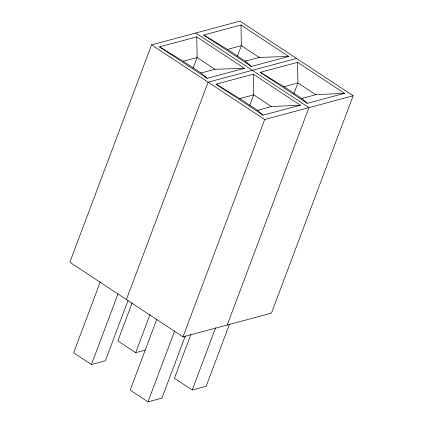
<?xml version="1.0" encoding="UTF-8"?>
<svg xmlns="http://www.w3.org/2000/svg" width="423" height="423" viewBox="0 0 423 423"><rect width="100%" height="100%" fill="white"/><g stroke="black" fill="none" stroke-linecap="round" stroke-linejoin="round"><path stroke-width="0.63" d="M151.556 44.87L69.853 262.239L182.979 336.861L271.444 313.142L353.147 95.772L240.021 21.15L151.556 44.87L264.682 119.492L353.147 95.772M100.214 282.03L73.618 352.787L91.437 364.541L105.364 360.803L128.032 300.504M193.179 68.04L197.129 57.523L196.758 36.88L159.492 46.874L207.148 78.308L244.415 68.314L196.758 36.88M91.437 364.541L118.033 293.779M126.419 299.547L208.121 82.178L296.581 58.459M132.188 302.778L117.853 340.927L135.667 352.682L145.163 350.133M237.409 56.18L241.359 45.663L240.994 25.02L203.727 35.014L251.378 66.448L288.645 56.455L240.994 25.02M135.667 352.682L150.006 314.532M156.78 319.339L130.184 390.096L147.997 401.85L161.93 398.117L185.285 335.973M249.739 105.348L253.694 94.837L253.324 74.194L216.058 84.182L263.043 115.178L300.309 105.19L253.324 74.194M147.997 401.85L174.593 331.093M182.979 336.861L264.682 119.492M190.831 334.556L174.413 378.241L192.227 389.99L206.16 386.257L229.52 324.113M293.969 93.488L297.924 82.977L297.554 62.334L260.288 72.322L307.278 103.318L344.539 93.33L297.554 62.334M192.227 389.99L215.587 327.846M227.209 325.001L308.917 107.632L195.791 33.01M159.492 46.874L183.196 61.261L197.129 57.523L214.942 69.277L244.415 68.314M203.727 35.014L227.431 49.401L241.359 45.663L259.177 57.417L288.645 56.455M183.196 61.261L201.015 73.01L214.942 69.277M227.431 49.401L245.245 61.15L259.177 57.417M216.058 84.182L239.762 98.57L253.694 94.837L271.508 106.585L300.309 105.19M260.288 72.322L283.992 86.71L297.924 82.977L315.738 94.726L344.539 93.33M239.762 98.57L257.575 110.324L271.508 106.585M283.992 86.71L301.805 98.464L315.738 94.726M245.245 61.15L251.378 66.448M201.015 73.01L207.148 78.308M301.805 98.464L307.278 103.318M257.575 110.324L263.043 115.178"/></g></svg>
